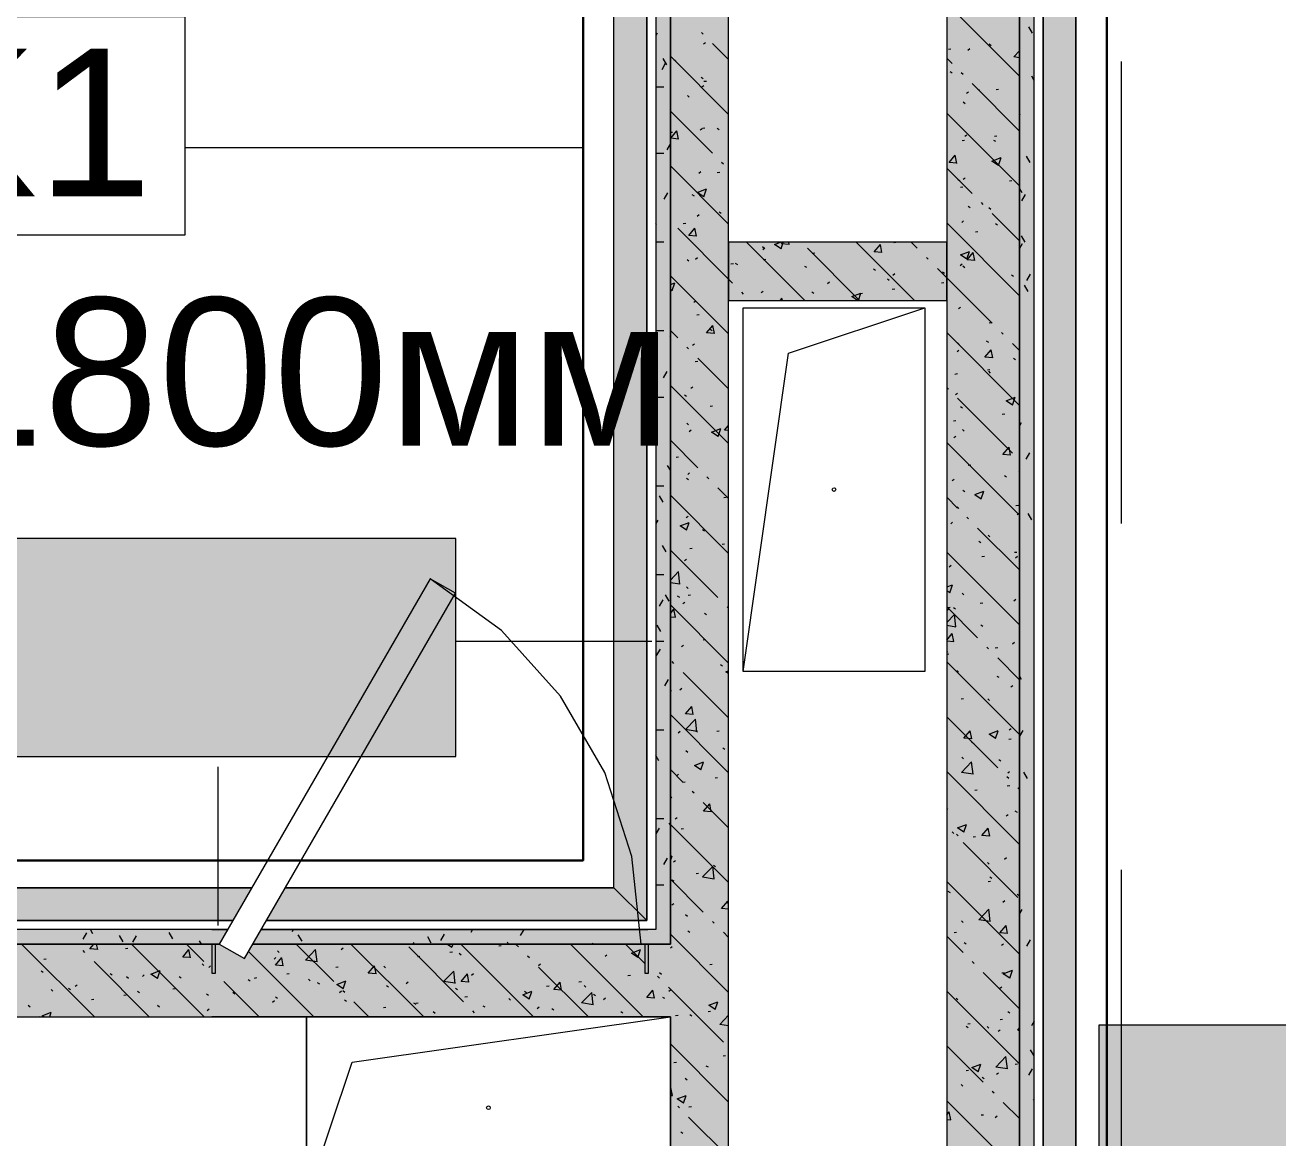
# Model space of a CAD drawing. Header units: millimetres. Extents: x -3817 to 677485, y -22715 to 103890.
# Drawn here: x 69296 to 71018, y 7050 to 8580 of the extents above; entities that cross this region are included whole.
import ezdxf

# ---------------------------------------------------------------- set-up
doc = ezdxf.new("R2010")
doc.units = ezdxf.units.MM
doc.layers.add('PDF _Геометрия', color=7, linetype='Continuous', true_color=0x1d1d1d)
doc.layers.add('PDF _Сплошная заливка', color=7, linetype='Continuous', true_color=0xffffff)
doc.layers.add('PDF _Текст', color=7, linetype='Continuous')
doc.styles.add('PDF GOST-Common', font='arial.ttf')

msp = doc.modelspace()

# ---------------------------------------------------------------- hatches: boundary and pattern name
at = {"layer": 'PDF _Сплошная заливка', "true_color": 0xd7cdc4, "transparency": 33554559}
h = msp.add_hatch(color=254, dxfattribs=at)
h.paths.add_polyline_path([(69887.9, 7348.9), (70150.8, 7348.9), (70105.8, 7393.8), (69654.2, 7393.8), (69628.2, 7348.9)], flags=0)
h.paths.add_polyline_path([(69582, 7348.9), (69608, 7393.8), (67880.8, 7393.8), (67835.8, 7348.9), (69563.3, 7348.9)], flags=0)
at = {"layer": 'PDF _Сплошная заливка', "transparency": 33554559}
h = msp.add_hatch(color=256, dxfattribs=at)
h.paths.add_polyline_path([(69563.3, 7316.4), (69574.8, 7336.4), (67803.3, 7336.4), (67803.3, 7316.4), (69558.3, 7316.4)], flags=0)
h.paths.add_polyline_path([(70148.3, 7316.4), (70163.3, 7316.4), (70163.3, 7336.4), (69621, 7336.4), (69609.5, 7316.4), (69887.9, 7316.4)], flags=0)
msp.add_hatch(color=256, dxfattribs=at).paths.add_polyline_path([(69558.3, 7216.4), (70183.3, 7216.4), (70183.3, 7316.4), (70153.3, 7315.8), (70153.3, 7276.4), (70148.3, 7276.4), (70148.3, 7316.4), (69609.5, 7316.4), (69597.9, 7296.4), (69563.3, 7316.4), (69558.3, 7316.4), (69558.3, 7276.4), (69553.3, 7276.4), (69553.3, 7316.4), (67803.3, 7316.4), (67803.3, 7216.4), (69553.3, 7216.4)])

# ---------------------------------------------------------------- linework, layer by layer
at = {"layer": 'PDF _Геометрия', "color": 9, "lineweight": 9, "true_color": 0xc0c0c0}
for points in [[(69553.3, 7336.4), (69574.8, 7336.4), (67823.3, 7336.4), (67823.3, 9571.4), (68503.3, 9571.4), (68503.3, 9583.4)], [(68383.3, 7216.4), (70183.3, 7216.4), (70183.3, 6741.3), (70183.3, 6641.3), (70283.3, 6641.3), (70283.3, 5891.3), (70363.3, 5891.3), (70363.3, 6641.3), (70563.3, 6641.3), (70663.3, 6641.3), (70663.3, 9591.3), (70923.3, 9591.3), (70683.3, 9591.3), (70663.3, 9591.3), (70663.3, 6641.3), (70363.3, 6641.3), (70363.3, 6621.3), (70683.3, 6621.3), (70683.3, 6641.3), (70683.3, 9571.4), (70953.3, 9571.4), (70953.3, 9583.4)], [(69603.3, 9583.4), (69603.3, 9571.4), (70163.3, 9571.4), (70163.3, 7336.4), (69621, 7336.4), (70152.3, 7336.4)], [(70153.3, 7216.4), (69553.3, 7216.4)]]:
    msp.add_lwpolyline(points, dxfattribs=at)
for points in [[(70183.3, 7316.4), (70183.3, 9571.4), (70183.3, 9591.3), (70183.3, 7316.4), (70163.3, 7316.4)], [(70263.3, 6741.3), (70263.3, 9591.3), (70563.3, 9591.3), (70563.3, 6741.3)], [(70263.3, 8201.4), (70563.3, 8201.4), (70563.3, 8281.4), (70263.3, 8281.4)]]:
    msp.add_lwpolyline(points, close=True, dxfattribs=at)
at = {"layer": 'PDF _Геометрия', "color": 7, "lineweight": 9}
for points in [[(67835.8, 7348.9), (67835.8, 9558.8), (67880.8, 9513.8), (67880.8, 7393.8), (69608, 7393.8), (67880.8, 7393.8), (67835.8, 7348.9), (69582, 7348.9)], [(70150.8, 9558.8), (70150.8, 7348.9), (70105.8, 7393.8), (70105.8, 9513.8), (69603.3, 9513.8), (69603.3, 9558.8), (69603.3, 9513.8), (70105.8, 9513.8), (70150.8, 9558.8), (69603.3, 9558.8)], [(70740.8, 9513.8), (70740.8, 6562.8), (70695.8, 6607.8), (70695.8, 9558.8), (70953.3, 9558.8), (70953.3, 9513.8), (70953.3, 9558.8), (70695.8, 9558.8), (70740.8, 9513.8), (70953.3, 9513.8)], [(69516.4, 8591.3), (68863.3, 8591.3), (68863.3, 8291.3), (69516.4, 8291.3)], [(70533.3, 8191.3), (70533.3, 7691.3), (70283.3, 7691.3), (70283.3, 8191.3)], [(69888.3, 7874.1), (69235.2, 7874.1), (69235.2, 7574.1), (69888.3, 7574.1)], [(69563.3, 7316.4), (67803.3, 7316.4)], [(70163.3, 7316.4), (69609.5, 7316.4)], [(70183.3, 7216.4), (70183.3, 6966.4), (69683.3, 6966.4), (69683.3, 7216.4)], [(70183.3, 7216.4), (69683.3, 7216.4), (69683.3, 6966.4), (70183.3, 6966.4)], [(71472.3, 7204.7), (70772.3, 7204.7), (70772.3, 6889), (71472.3, 6889)]]:
    msp.add_lwpolyline(points, close=True, dxfattribs=at)
for points in [[(70150.8, 7348.9), (69628.2, 7348.9), (70150.8, 7348.9), (70150.8, 9558.8)], [(70695.8, 9558.8), (70695.8, 6607.8), (70395.8, 6607.8), (70440.8, 6562.8), (70740.8, 6562.8), (70740.8, 9513.8)], [(70105.8, 7393.8), (69654.2, 7393.8), (70105.8, 7393.8), (70105.8, 9513.8)], [(69516.4, 8411.4), (70063.3, 8411.4)], [(70283.3, 7691.3), (70345.8, 8128.8), (70533.3, 8191.3)], [(70157.8, 7732.2), (69888.3, 7732.2)], [(69561.8, 7341.9), (69561.8, 7560.2)], [(69683.3, 6966.4), (69745.8, 7153.9), (70183.3, 7216.4)]]:
    msp.add_lwpolyline(points, dxfattribs=at)
at = {"layer": 'PDF _Геометрия', "color": 231, "lineweight": 30, "true_color": 0xff80c0}
for points in [[(70068.3, 9471.3), (67923.3, 9471.3), (67923.3, 7431.3), (70063.3, 7431.3), (70063.3, 9471.3)], [(71983.3, 2471.4), (71983.3, 9471.3), (70783.3, 9471.3), (70783.3, 5551.3), (69508.3, 5551.3), (69508.3, 2151.4), (70892.8, 2151.4)]]:
    msp.add_lwpolyline(points, dxfattribs=at)
at = {"layer": 'PDF _Геометрия', "color": 252, "lineweight": 9, "true_color": 0x878787}
for points in [[(70663.3, 8509.6), (70563.3, 8609.6)], [(70228.6, 8567.2), (70226, 8569.7)], [(70228.8, 8554), (70231.4, 8556)], [(70263.3, 8532.4), (70241.1, 8554.6)], [(70565.5, 8546.7), (70568.8, 8547.2)], [(70592.4, 8545.3), (70595.1, 8547.4)], [(70621.7, 8554.1), (70624.2, 8551.8)], [(70663.3, 8534.9), (70655.5, 8536.2), (70663.3, 8544.3)], [(70263.3, 8457), (70183.3, 8537)], [(70188.1, 8532.3), (70190.9, 8530.5)], [(70570.5, 8526.9), (70563.3, 8534.2)], [(70225.6, 8508.4), (70228.4, 8506.6)], [(70567.8, 8516.2), (70570.6, 8514.4)], [(70585.6, 8511.8), (70583.1, 8514.4)], [(70662.7, 8512.2), (70663.3, 8511.8)], [(70226.6, 8494.8), (70229.3, 8496.8)], [(70229.5, 8502.5), (70232.8, 8502.9)], [(70663.3, 8434.2), (70598.2, 8499.3)], [(70605.2, 8492.3), (70608.1, 8490.5)], [(70631, 8491.4), (70634.4, 8491.8)], [(70206.9, 8482.9), (70209.4, 8480.6)], [(70585.9, 8474.1), (70588.4, 8471.8)], [(70590.3, 8486.1), (70592.9, 8488.2)], [(70241.1, 8403.7), (70183.3, 8461.6)], [(70663.3, 8358.7), (70563.3, 8458.7)], [(70227.3, 8438.2), (70230.6, 8438.7)], [(70247.6, 8437.9), (70250.5, 8436.1)], [(70183.3, 8432.4), (70186.1, 8432.8)], [(70194.4, 8423.2), (70183.8, 8424.2), (70192.4, 8434.4)], [(70194.4, 8423.2), (70192.4, 8434.3)], [(70224.5, 8435.6), (70227.1, 8437.6)], [(70584.3, 8421.3), (70587.6, 8421.7)], [(70588.1, 8427), (70590.8, 8429)], [(70627.3, 8421.8), (70630.1, 8420)], [(70628.8, 8427.1), (70632.1, 8427.6)], [(70256.2, 8388.6), (70253.7, 8391.1)], [(70577, 8389.8), (70566.4, 8390.7), (70575, 8400.9)], [(70577, 8389.7), (70575, 8400.8)], [(70634.2, 8386.9), (70625.4, 8392.8), (70637.8, 8397.6)], [(70634.2, 8386.8), (70637.8, 8397.6)], [(70263.3, 8306.1), (70183.3, 8386.1)], [(70222.3, 8376.4), (70225, 8378.4)], [(70247.8, 8377), (70251.1, 8377.4)], [(70598.2, 8348.4), (70563.3, 8383.3)], [(70585.9, 8367.8), (70588.6, 8369.8)], [(70183.3, 8368.5), (70183.8, 8368.6)], [(70229.3, 8343.8), (70220.4, 8349.7), (70232.9, 8354.5)], [(70229.3, 8343.7), (70232.9, 8354.5)], [(70578.6, 8368), (70581, 8365.7)], [(70582, 8357), (70585.3, 8357.4)], [(70649.3, 8365.9), (70652.7, 8366.3)], [(70213, 8347), (70215.9, 8345.2)], [(70613.3, 8333.3), (70610.8, 8335.8)], [(70220.1, 8317.2), (70222.8, 8319.2)], [(70250.5, 8323.1), (70253.3, 8321.3)], [(70592.7, 8331), (70595.5, 8329.2)], [(70621.2, 8328.9), (70623.7, 8326.7)], [(70663.3, 8283.3), (70625.8, 8320.7)], [(70268.8, 8225.2), (70263.3, 8230.7), (70193.4, 8300.6)], [(70201.1, 8306.9), (70204.4, 8307.3)], [(70219.1, 8289.5), (70208.5, 8290.4), (70217, 8300.6)], [(70219.1, 8289.4), (70217.1, 8300.6)], [(70663.3, 8207.8), (70563.3, 8307.8)], [(70583.8, 8308.6), (70586.4, 8310.6)], [(70630.2, 8307.1), (70633, 8305.3)], [(70602.6, 8295.7), (70605.9, 8296.2)], [(70368, 8201.4), (70288, 8281.4)], [(70310.1, 8275.5), (70312.6, 8273.3)], [(70310.3, 8271.4), (70313, 8273.4)], [(70335.4, 8272.2), (70326.6, 8278.2), (70334.9, 8281.4)], [(70335.4, 8272.1), (70338.5, 8281.4)], [(70346.6, 8278.3), (70336, 8279.3), (70337.8, 8281.4)], [(70346.6, 8278.3), (70346.1, 8281.4)], [(70443.5, 8201.4), (70371.9, 8273)], [(70378.4, 8266.2), (70381.7, 8266.7)], [(70518.9, 8201.4), (70438.9, 8281.4)], [(70474.2, 8267.2), (70463.5, 8268.1), (70472.1, 8278.3)], [(70474.2, 8267.1), (70472.1, 8278.3)], [(70490.7, 8281), (70493.2, 8281.4)], [(70522.7, 8273), (70514.4, 8281.4)], [(70590.9, 8258), (70582.1, 8263.9), (70594.5, 8268.7)], [(70590.9, 8257.9), (70594.6, 8268.6)], [(70601.7, 8256), (70591.1, 8256.9), (70599.6, 8267.2)], [(70601.7, 8256), (70599.6, 8267.1)], [(70206.4, 8257.7), (70208.9, 8255.5)], [(70218, 8258), (70220.6, 8260.1)], [(70266.6, 8251.5), (70269.9, 8251.9)], [(70272.6, 8252.6), (70275.4, 8250.8)], [(70311.1, 8257.4), (70314.4, 8257.8)], [(70367.5, 8248.6), (70370.3, 8246.8)], [(70537.8, 8257.9), (70535.3, 8260.4)], [(70581.6, 8249.4), (70584.3, 8251.4)], [(70585.4, 8248.9), (70587.9, 8246.7)], [(70263.3, 8155.2), (70183.3, 8235.2)], [(70462.4, 8244.6), (70465.2, 8242.8)], [(70489.3, 8236.1), (70491.9, 8238.1)], [(70625.8, 8169.9), (70563.3, 8232.4), (70550.4, 8245.3)], [(70557.3, 8240.6), (70560.1, 8238.8)], [(70652.2, 8236.6), (70655, 8234.8)], [(70183.3, 8223.1), (70189.6, 8225.6)], [(70183.3, 8216.7), (70186, 8214.8)], [(70186, 8214.8), (70189.6, 8225.5)], [(70308.2, 8212.2), (70310.8, 8214.2)], [(70399.5, 8224.7), (70402.1, 8226.7)], [(70481.7, 8231.1), (70484.2, 8228.9)], [(70488.4, 8216.8), (70491.8, 8217.2)], [(70555.8, 8225.6), (70559.1, 8226.1)], [(70215.8, 8198.8), (70218.5, 8200.9)], [(70283.9, 8210.1), (70281.4, 8212.6)], [(70334.2, 8201.4), (70336.9, 8204.2)], [(70337.3, 8201.4), (70336.9, 8204.1)], [(70378, 8213.3), (70380.5, 8211.1)], [(70440.4, 8201.4), (70432.7, 8206.6), (70445.2, 8211.3)], [(70441.8, 8201.4), (70445.2, 8211.3)], [(70443.9, 8210.9), (70447.3, 8211.3)], [(70219.8, 8181.4), (70223.1, 8181.8)], [(70579.4, 8190.2), (70582.1, 8192.2)], [(70243.8, 8155.8), (70233.1, 8156.7), (70241.7, 8166.9)], [(70243.8, 8155.7), (70241.7, 8166.8)], [(70621.3, 8170.3), (70624.6, 8170.7)], [(70193.4, 8149.8), (70183.3, 8159.8)], [(70237.9, 8161.8), (70240.8, 8160)], [(70663.3, 8057), (70563.3, 8157)], [(70617.6, 8145.7), (70620.4, 8143.9)], [(70640.9, 8154.8), (70638.4, 8157.3)], [(70183.3, 8140.2), (70183.3, 8140.1)], [(70208.4, 8134.7), (70205.9, 8137.2)], [(70213.7, 8139.6), (70216.3, 8141.7)], [(70577.3, 8131), (70579.9, 8133.1)], [(70578.1, 8142.8), (70580.5, 8140.6)], [(70626.4, 8122.3), (70615.7, 8123.2), (70624.3, 8133.4)], [(70626.4, 8122.2), (70624.3, 8133.4)], [(70663.3, 8132.4), (70653.5, 8142.2)], [(70217.5, 8117.1), (70220.9, 8117.6)], [(70263.3, 8079.8), (70221, 8122.1)], [(70655.1, 8121.9), (70657.9, 8120)], [(70574.5, 8100.1), (70577.8, 8100.6)], [(70619, 8106), (70622.4, 8106.4)], [(70620.7, 8103.8), (70623.1, 8101.5)], [(70263.3, 8004.4), (70183.3, 8084.4)], [(70211.5, 8080.5), (70214.2, 8082.5)], [(70565.5, 8079.3), (70563.3, 8081.6)], [(70202.6, 8071.4), (70205.4, 8069.6)], [(70575.1, 8071.8), (70577.8, 8073.9)], [(70653.5, 7991.3), (70578.1, 8066.8)], [(70653.8, 8057.4), (70645, 8063.4), (70657.4, 8068.2)], [(70653.8, 8057.4), (70657.4, 8068.1)], [(70238.1, 8055.9), (70241.4, 8056.3)], [(70582.2, 8055.4), (70585, 8053.6)], [(70639.6, 8044.7), (70642.9, 8045.2)], [(70205.9, 8032.6), (70208.4, 8030.3)], [(70248.9, 8014.3), (70240.1, 8020.3), (70252.5, 8025.1)], [(70248.9, 8014.3), (70252.5, 8025)], [(70263.3, 8022.5), (70257.8, 8022.9), (70263.3, 8029.4)], [(70572.3, 8035.9), (70575.6, 8036.3)], [(70221, 7971.2), (70183.3, 8009)], [(70209.3, 8021.3), (70212, 8023.3)], [(70573, 8012.6), (70575.6, 8014.7)], [(70584.9, 8023.8), (70587.3, 8021.5)], [(70663.3, 7906.1), (70563.3, 8006.1)], [(70651, 7988.5), (70640.4, 7989.5), (70649, 7999.7)], [(70651, 7988.5), (70649, 7999.6)], [(70191.3, 7985.7), (70194.6, 7986.2)], [(70262.9, 7976.5), (70263.3, 7976.3)], [(70592.8, 7974.6), (70596.1, 7975.1)], [(70205.4, 7956.7), (70208.3, 7954.9)], [(70207.2, 7962.1), (70209.8, 7964.1)], [(70236.1, 7956.1), (70233.6, 7958.7)], [(70642.5, 7960.5), (70645.3, 7958.7)], [(70662.1, 7966), (70663.3, 7966.9)], [(70263.3, 7929), (70248.7, 7943.6)], [(70570.8, 7953.5), (70573.5, 7955.5)], [(70585.1, 7940.6), (70587.9, 7938.8)], [(70601.7, 7934.5), (70614.2, 7939.2)], [(70610.6, 7928.4), (70614.2, 7939.2)], [(70263.3, 7853.5), (70183.3, 7933.5)], [(70256.8, 7930.4), (70260.2, 7930.8)], [(70578.1, 7915.9), (70563.3, 7930.7)], [(70601.7, 7934.5), (70610.6, 7928.5)], [(70205, 7902.9), (70207.7, 7904.9)], [(70577.5, 7917.7), (70580, 7915.4)], [(70658.3, 7919.3), (70661.7, 7919.7)], [(70659.9, 7906.8), (70662.6, 7908.8)], [(70205.6, 7885.4), (70196.8, 7891.4), (70209.2, 7896.1)], [(70205.6, 7885.3), (70209.2, 7896.1)], [(70568.6, 7894.3), (70571.3, 7896.3)], [(70593.2, 7900.8), (70590.6, 7903.3)], [(70663.3, 7830.7), (70605.7, 7888.2)], [(70227.5, 7886.2), (70230.3, 7884.4)], [(70607.1, 7870.1), (70610, 7868.3)], [(70620.1, 7878.6), (70622.6, 7876.4)], [(70248.7, 7792.7), (70183.3, 7858.1)], [(70210.1, 7860.3), (70213.4, 7860.7)], [(70254.6, 7866.1), (70257.9, 7866.6)], [(70663.3, 7755.2), (70563.3, 7855.2)], [(70656.1, 7855), (70659.4, 7855.4)], [(70202.8, 7843.7), (70205.5, 7845.7)], [(70566.5, 7835.1), (70569.1, 7837.1)], [(70611.6, 7849.1), (70614.9, 7849.6)], [(70657.8, 7847.6), (70660.4, 7849.6)], [(70183.3, 7816.8), (70194.3, 7828.4)], [(70196.3, 7811.4), (70194.3, 7828.3)], [(70183.3, 7813.5), (70196.3, 7811.5)], [(70205.4, 7807.5), (70207.8, 7805.2)], [(70563.3, 7807.4), (70570.9, 7810.3)], [(70563.3, 7802.3), (70567.3, 7799.6)], [(70567.3, 7799.5), (70570.9, 7810.3)], [(70192.9, 7795.3), (70195.7, 7793.5)], [(70200.7, 7784.5), (70203.3, 7786.6)], [(70207.8, 7796), (70211.1, 7796.4)], [(70584.3, 7798.6), (70586.8, 7796.4)], [(70609.3, 7784.9), (70612.6, 7785.3)], [(70655.6, 7788.4), (70658.3, 7790.4)], [(70263.3, 7702.6), (70183.3, 7782.6)], [(70183.3, 7771), (70188.2, 7776.8)], [(70183.3, 7766.3), (70190.3, 7765.7)], [(70190.3, 7765.6), (70188.2, 7776.8)], [(70230.3, 7771.4), (70233.2, 7769.6)], [(70263.3, 7778.1), (70261.2, 7780.1)], [(70605.7, 7737.4), (70563.3, 7779.8)], [(70563.3, 7758.5), (70573.8, 7769.5)], [(70564.3, 7775.9), (70567, 7777.9)], [(70564.8, 7779), (70568.1, 7779.5)], [(70572.5, 7779.3), (70575.3, 7777.5)], [(70575.8, 7752.6), (70573.8, 7769.5)], [(70563.3, 7754.6), (70575.8, 7752.6)], [(70610, 7755.4), (70612.8, 7753.6)], [(70228.4, 7734.7), (70231.7, 7735.2)], [(70563.3, 7734.4), (70570.8, 7743.4)], [(70563.3, 7733.1), (70572.8, 7732.2)], [(70572.8, 7732.2), (70570.8, 7743.3)], [(70198.5, 7725.3), (70201.2, 7727.4)], [(70563.3, 7717.6), (70564.8, 7718.7)], [(70563.3, 7714.9), (70565.9, 7715.2)], [(70620.8, 7722.3), (70618.3, 7724.8)], [(70629.9, 7723.6), (70633.2, 7724.1)], [(70653.4, 7729.2), (70656.1, 7731.3)], [(70188.3, 7702.2), (70185.8, 7704.7)], [(70252.4, 7700.9), (70255.2, 7699.1)], [(70663.3, 7604.4), (70563.3, 7704.4)], [(70663.3, 7679.8), (70633.4, 7709.7)], [(70263.3, 7627.2), (70200.9, 7689.6)], [(70263.3, 7688.4), (70259.7, 7690.8), (70263.3, 7692.2)], [(70577, 7692.5), (70579.5, 7690.3)], [(70632.1, 7684.9), (70634.9, 7683.1)], [(70183.3, 7664.8), (70184.9, 7665)], [(70196.4, 7666.1), (70199, 7668.2)], [(70651.3, 7670), (70653.9, 7672.1)], [(70583.1, 7653.5), (70586.4, 7653.9)], [(70619.6, 7653.5), (70622.1, 7651.2)], [(70263.3, 7551.8), (70183.3, 7631.8)], [(70214.9, 7632), (70204.3, 7632.9), (70212.9, 7643.1)], [(70214.9, 7631.9), (70212.9, 7643)], [(70633.4, 7558.9), (70563.3, 7629)], [(70219.9, 7608.8), (70204.1, 7611.3), (70217.9, 7625.7)], [(70219.9, 7608.8), (70217.9, 7625.7)], [(70649.1, 7610.8), (70651.8, 7612.9)], [(70194.2, 7606.9), (70196.9, 7609)], [(70217.8, 7610.1), (70220.6, 7608.3)], [(70247.1, 7609.3), (70250.4, 7609.7)], [(70597.5, 7598.5), (70586.9, 7599.4), (70595.5, 7609.6)], [(70597.5, 7598.4), (70595.5, 7609.6)], [(70630.2, 7599.1), (70621.3, 7605), (70633.8, 7609.8)], [(70630.2, 7599), (70633.8, 7609.7)], [(70648.6, 7598.2), (70651.9, 7598.6)], [(70204.8, 7582.3), (70207.3, 7580)], [(70255.3, 7586.2), (70258.1, 7584.4)], [(70597.4, 7594), (70600.3, 7592.2)], [(70225.2, 7555.9), (70216.4, 7561.9), (70228.8, 7566.7)], [(70225.2, 7555.9), (70228.9, 7566.6)], [(70599.4, 7550), (70583.6, 7552.4), (70597.4, 7566.9)], [(70583.8, 7573.5), (70586.3, 7571.2)], [(70599.4, 7549.9), (70597.4, 7566.8)], [(70634.9, 7570.1), (70637.7, 7568.3)], [(70200.9, 7538.7), (70183.3, 7556.4)], [(70192, 7547.8), (70194.7, 7549.8)], [(70244.8, 7545), (70248.2, 7545.4)], [(70663.3, 7453.5), (70563.3, 7553.5)], [(70648.5, 7543.8), (70646, 7546.3)], [(70647, 7551.7), (70649.6, 7553.7)], [(70200.3, 7539.1), (70203.7, 7539.6)], [(70216, 7523.7), (70213.5, 7526.2)], [(70601.8, 7528), (70605.2, 7528.5)], [(70646.3, 7533.9), (70649.7, 7534.3)], [(70663.3, 7529), (70661, 7531.2)], [(70183.3, 7519.1), (70185.2, 7517.9)], [(70263.3, 7476.4), (70228.6, 7511.1)], [(70239.6, 7498.2), (70229, 7499.1), (70237.5, 7509.4)], [(70239.6, 7498.2), (70237.5, 7509.3)], [(70563.3, 7502.9), (70564.9, 7501.8)], [(70644.8, 7492.5), (70647.5, 7494.5)], [(70657, 7499.6), (70659.8, 7497.8)], [(70263.3, 7400.9), (70183.3, 7480.9)], [(70189.9, 7488.6), (70192.5, 7490.6)], [(70198.1, 7474.9), (70201.4, 7475.3)], [(70586.9, 7470.1), (70578.1, 7476.1), (70590.5, 7480.9)], [(70586.9, 7470.1), (70590.5, 7480.8)], [(70622.2, 7464.7), (70611.6, 7465.7), (70620.1, 7475.9)], [(70622.2, 7464.7), (70620.1, 7475.8)], [(70573, 7468.3), (70570.5, 7470.8)], [(70576.5, 7467.4), (70579, 7465.1)], [(70599.6, 7463.8), (70602.9, 7464.2)], [(70661, 7380.3), (70585.6, 7455.8)], [(70183.3, 7436.9), (70185.6, 7437.8)], [(70183.3, 7430.8), (70185.6, 7437.7)], [(70187.7, 7429.4), (70190.4, 7431.4)], [(70227.6, 7408.7), (70241.5, 7423.1)], [(70243.4, 7406.2), (70241.5, 7423.1)], [(70242.7, 7424.8), (70245.5, 7423)], [(70619.1, 7428.4), (70621.6, 7426.1)], [(70642.6, 7433.3), (70645.3, 7435.3)], [(70228.6, 7360.2), (70183.3, 7405.5)], [(70185.3, 7404.9), (70188.1, 7403.1)], [(70218.6, 7413.6), (70222, 7414)], [(70227.6, 7408.7), (70243.4, 7406.2)], [(70622.3, 7408.8), (70625.2, 7407)], [(70663.3, 7302.6), (70563.3, 7402.6)], [(70564.9, 7388.9), (70567.7, 7387.1)], [(70620.1, 7402.5), (70623.5, 7402.9)], [(70185.5, 7370.2), (70188.2, 7372.2)], [(70263.3, 7364.6), (70253.6, 7365.4), (70262.2, 7375.6)], [(70263.3, 7369.9), (70262.2, 7375.6)], [(70640.5, 7374.1), (70643.1, 7376.1)], [(70659.8, 7384.9), (70662.7, 7383.1)], [(70204.3, 7357.2), (70206.8, 7354.9)], [(70623, 7347.4), (70607.1, 7349.8), (70621, 7364.2)], [(70623, 7347.3), (70621, 7364.2)], [(70243.6, 7345.1), (70241.1, 7347.6)], [(70583.3, 7348.3), (70585.8, 7346.1)], [(70646.9, 7331), (70636.2, 7331.9), (70644.8, 7342.1)], [(70646.9, 7330.9), (70644.8, 7342.1)], [(70263.3, 7250), (70183.3, 7330)], [(70207.3, 7334.4), (70210.1, 7332.6)], [(70263.3, 7325.5), (70256.2, 7332.6)], [(70585.6, 7304.9), (70563.3, 7327.2)], [(70573.4, 7332.4), (70576.7, 7332.8)], [(69391.7, 7216.4), (69291.7, 7316.4)], [(69378.7, 7304.9), (69376.1, 7307.4)], [(69396.2, 7308.8), (69385.6, 7309.8), (69391.1, 7316.4)], [(69396.2, 7308.8), (69394.8, 7316.4)], [(69434.4, 7310.4), (69437.7, 7310.8)], [(69542.6, 7216.4), (69442.6, 7316.4)], [(69478.9, 7316.2), (69479.9, 7316.4)], [(69523.8, 7297.7), (69513.1, 7298.6), (69521.7, 7308.8)], [(69542.1, 7292.3), (69518.1, 7316.4)], [(69523.8, 7297.6), (69521.7, 7308.8)], [(69693.5, 7216.4), (69603.6, 7306.2)], [(69643.3, 7307.2), (69645.7, 7304.9)], [(69720.6, 7264.7), (69668.9, 7316.4)], [(69697.7, 7291.9), (69681.9, 7294.3), (69695.8, 7308.8)], [(69697.8, 7291.8), (69695.8, 7308.7)], [(69731, 7309.1), (69733.7, 7311.1)], [(69844.3, 7216.4), (69744.3, 7316.4)], [(69899.2, 7237), (69823.7, 7312.4)], [(69877.2, 7316.4), (69883.2, 7312.3)], [(69880.4, 7305.1), (69883.7, 7305.5)], [(69883.2, 7312.3), (69884.6, 7316.4)], [(69893.2, 7303.8), (69895.7, 7301.5)], [(69995.2, 7216.4), (69895.2, 7316.4)], [(69947.7, 7314), (69951, 7314.4)], [(69974.6, 7312.4), (69970.7, 7316.4)], [(70146.1, 7216.4), (70046.1, 7316.4)], [(70093.6, 7299.6), (70096.2, 7301.7)], [(70148.3, 7289.6), (70121.5, 7316.4)], [(70138.7, 7298.1), (70129.9, 7304), (70142.3, 7308.8)], [(70138.7, 7298), (70142.3, 7308.8)], [(70183.4, 7311), (70186, 7313)], [(70587, 7318.4), (70589.8, 7316.6)], [(70638.3, 7314.9), (70641, 7316.9)], [(69322.1, 7295.6), (69325.4, 7296)], [(69466.7, 7216.9), (69391.2, 7292.3)], [(69539.6, 7289.4), (69542, 7287.1)], [(69548.9, 7284.3), (69551.5, 7286.4)], [(69638.7, 7295.7), (69641.3, 7297.8)], [(69651.3, 7286.5), (69640.7, 7287.4), (69649.2, 7297.7)], [(69651.3, 7286.5), (69649.2, 7297.6)], [(69723.6, 7284.5), (69726.9, 7284.9)], [(69778.8, 7275.4), (69768.2, 7276.3), (69776.8, 7286.5)], [(69778.8, 7275.3), (69776.8, 7286.5)], [(69789.6, 7286), (69792, 7283.7)], [(69835.9, 7299.2), (69839.2, 7299.7)], [(69989.7, 7297.3), (69987.2, 7299.9)], [(70002.3, 7287.1), (70005, 7289.1)], [(70070.7, 7216.4), (70002.3, 7284.8)], [(70237.4, 7288.1), (70240.7, 7288.6)], [(70600.7, 7289.8), (70598.2, 7292.3)], [(69318.5, 7279.7), (69321.3, 7277.9)], [(69413.4, 7275.7), (69416.2, 7273.9)], [(69435.9, 7271.6), (69438.4, 7269.3)], [(69457.6, 7271.8), (69460.2, 7273.9)], [(69478.3, 7269.2), (69469.4, 7275.2), (69481.9, 7280)], [(69478.3, 7269.2), (69481.9, 7279.9)], [(69508.3, 7271.7), (69511.1, 7269.9)], [(69603.2, 7267.6), (69606, 7265.8)], [(69611.7, 7269.7), (69615.1, 7270.2)], [(69656.2, 7275.6), (69659.6, 7276)], [(69685.9, 7268.2), (69688.3, 7265.9)], [(69887.5, 7262.5), (69871.7, 7264.9), (69885.5, 7279.3)], [(69887.5, 7262.4), (69885.5, 7279.3)], [(69906.3, 7264.2), (69895.7, 7265.1), (69904.3, 7275.3)], [(69906.4, 7264.1), (69904.3, 7275.3)], [(69909.9, 7273.8), (69912.6, 7275.8)], [(70125.1, 7273.4), (70128.4, 7273.8)], [(70168.2, 7269.7), (70165.7, 7272.2)], [(70168.5, 7277.1), (70171, 7274.9)], [(70663.3, 7227.2), (70613.3, 7277.2)], [(70638.9, 7277), (70642.2, 7277.5)], [(70649.8, 7269.6), (70640.9, 7275.6), (70653.4, 7280.3)], [(70649.8, 7269.5), (70653.4, 7280.3)], [(69332.2, 7253.8), (69334.7, 7251.5)], [(69356, 7255.8), (69358.8, 7254)], [(69365.2, 7258.5), (69367.9, 7260.5)], [(69450.9, 7251.8), (69453.7, 7250)], [(69499.4, 7255), (69502.8, 7255.4)], [(69618.1, 7216.4), (69569.8, 7264.7)], [(69582.2, 7250.4), (69584.6, 7248.1)], [(69698.1, 7263.6), (69701, 7261.8)], [(69733.8, 7255), (69725, 7260.9), (69737.4, 7265.7)], [(69728.8, 7249.9), (69731.5, 7251.9)], [(69735.7, 7249.6), (69733.2, 7252.1)], [(69733.8, 7254.9), (69737.4, 7265.7)], [(69793, 7259.6), (69795.9, 7257.8)], [(69820.1, 7262.4), (69822.8, 7264.4)], [(69888, 7255.6), (69890.8, 7253.8)], [(69989.3, 7240.7), (69980.5, 7246.7), (69992.9, 7251.5)], [(69982.9, 7251.6), (69985.7, 7249.8)], [(69989.3, 7240.7), (69992.9, 7251.4)], [(70013.2, 7258.6), (70016.6, 7259.1)], [(70033.9, 7253), (70023.3, 7254), (70031.8, 7264.2)], [(70033.9, 7253), (70031.8, 7264.1)], [(70057.7, 7264.5), (70061.1, 7264.9)], [(70077.3, 7233), (70061.4, 7235.5), (70075.3, 7249.9)], [(70064.8, 7259.3), (70067.3, 7257.1)], [(70077.3, 7233), (70075.3, 7249.9)], [(70161.4, 7241.9), (70150.8, 7242.8), (70159.4, 7253)], [(70161.4, 7241.8), (70159.4, 7253)], [(70256.2, 7181.7), (70183.3, 7254.6), (70180.8, 7257.1)], [(70181.2, 7251.8), (70183.3, 7253.4), (70183.9, 7253.9)], [(70663.3, 7151.8), (70563.3, 7251.8)], [(70636.1, 7255.7), (70638.8, 7257.7)], [(69387.6, 7240.2), (69390.9, 7240.7)], [(69432.1, 7246.1), (69435.4, 7246.5)], [(69478.5, 7232.6), (69481, 7230.3)], [(69545.8, 7247.8), (69548.6, 7246)], [(69636.5, 7236.5), (69639.2, 7238.6)], [(69640.7, 7243.8), (69643.5, 7242)], [(69735.6, 7239.8), (69738.4, 7237.9)], [(69768.9, 7216.4), (69748.3, 7237)], [(69830.5, 7235.7), (69833.4, 7233.9)], [(69833.6, 7235), (69836.9, 7235.4)], [(69900.9, 7243.8), (69904.3, 7244.3)], [(69961.2, 7241.5), (69963.6, 7239.3)], [(70077.8, 7247.6), (70080.6, 7245.8)], [(70091.4, 7240.4), (70094.1, 7242.5)], [(70172.7, 7243.6), (70175.5, 7241.8)], [(70244.9, 7226.5), (70236, 7232.5), (70248.5, 7237.2)], [(70244.9, 7226.4), (70248.5, 7237.2)], [(70576, 7242.2), (70578.4, 7240)], [(69303.2, 7229.5), (69300.7, 7232)], [(69316.3, 7216.4), (69315.8, 7216.9)], [(69322.3, 7216.4), (69320.1, 7217.8), (69332.5, 7222.6)], [(69330.4, 7216.4), (69332.5, 7222.6)], [(69546.7, 7225.2), (69549.4, 7227.2)], [(69789.1, 7229.1), (69792.4, 7229.6)], [(69857.5, 7223.7), (69859.9, 7221.5)], [(69910.1, 7216.4), (69910.4, 7216.6)], [(69914.2, 7221.9), (69911.7, 7224.4)], [(69925.4, 7231.7), (69928.3, 7229.9)], [(70000.1, 7227.9), (70002.8, 7230)], [(70020.4, 7227.7), (70023.2, 7225.9)], [(70115.3, 7223.7), (70118.1, 7221.9)], [(70190.6, 7218), (70193.9, 7218.5)], [(70210.2, 7219.7), (70213, 7217.9)], [(70235.1, 7223.9), (70238.4, 7224.3)], [(70263.3, 7204.2), (70251.2, 7206), (70263.3, 7218.6)], [(70647.3, 7223.5), (70650.1, 7221.7)], [(70589.8, 7203.7), (70592.7, 7201.9)], [(70592.1, 7206.9), (70595.4, 7207.3)], [(70618.6, 7203.2), (70621, 7200.9)], [(70634, 7196.5), (70636.6, 7198.6)], [(70636.6, 7212.8), (70639.9, 7213.2)], [(70660.9, 7198.2), (70663.3, 7201)], [(70660.9, 7198.2), (70663.3, 7198)], [(70263.3, 7099.2), (70183.3, 7179.2)], [(70613.3, 7126.4), (70563.3, 7176.4)], [(70188.3, 7153.7), (70191.7, 7154.2)], [(70232.2, 7149.2), (70235.1, 7147.4)], [(70255.7, 7162.6), (70259, 7163)], [(70606.5, 7140.7), (70597.7, 7146.6), (70610.1, 7151.4)], [(70606.5, 7140.6), (70610.1, 7151.4)], [(70646.5, 7144.7), (70630.7, 7147.2), (70644.6, 7161.6)], [(70646.5, 7144.7), (70644.6, 7161.6)], [(70657.2, 7151.5), (70660.5, 7151.9)], [(70203.8, 7132), (70206.3, 7129.7)], [(70589.8, 7142.6), (70593.2, 7143.1)], [(70611.9, 7133.2), (70614.7, 7131.4)], [(70631.8, 7137.3), (70634.5, 7139.4)], [(70183.3, 7118.4), (70184, 7119.3)], [(70186.1, 7108.1), (70184, 7119.2)], [(70582.8, 7123.2), (70585.2, 7120.9)], [(70628.4, 7111.3), (70625.8, 7113.8)], [(70183.3, 7108.4), (70186.1, 7108.1)], [(70201.6, 7097.6), (70192.7, 7103.5), (70205.2, 7108.3)], [(70201.6, 7097.5), (70205.2, 7108.3)], [(70663.3, 7000.9), (70563.3, 7100.9)], [(70663.3, 7076.4), (70640.9, 7098.7)], [(70195.9, 7091.2), (70193.4, 7093.7)], [(70263.3, 7023.8), (70208.4, 7078.6)], [(70208.9, 7092.5), (70212.2, 7092.9)], [(70563.3, 7081.8), (70566.6, 7085.8)], [(70568.7, 7074.6), (70566.6, 7085.8)], [(70610.4, 7081.4), (70613.7, 7081.8)], [(70629.7, 7078.1), (70632.3, 7080.2)], [(70563.3, 7075.1), (70568.7, 7074.7)], [(70197.6, 7058.3), (70200.4, 7056.5)]]:
    msp.add_lwpolyline(points, dxfattribs=at)
at = {"layer": 'PDF _Геометрия', "color": 253, "lineweight": 9, "true_color": 0x9b9b9b}
for points in [[(70680.9, 8568.8), (70675.9, 8577.5)], [(70165.3, 8568.5), (70163.3, 8565)], [(70176.4, 8526.9), (70171.4, 8518.2)], [(70178.3, 8525), (70173.3, 8533.7)], [(70683.3, 8503.8), (70680, 8509.5)], [(70164.4, 8495), (70174.4, 8495)], [(70682.5, 8495), (70683.3, 8495)], [(70663.8, 8456.7), (70663.3, 8455.7)], [(70682.5, 8434.1), (70683.3, 8434.1)], [(70164.4, 8403.6), (70174.4, 8403.6)], [(70183.3, 8416.8), (70178.5, 8408.5)], [(70678, 8391.1), (70672.9, 8399.8)], [(70666.8, 8349.4), (70663.3, 8355.6)], [(70179.4, 8349.2), (70174.4, 8340.5)], [(70670.9, 8347), (70665.9, 8338.3)], [(70682.5, 8342.6), (70683.3, 8342.6)], [(70164.2, 8305.6), (70163.3, 8307.2)], [(70670.9, 8281.4), (70665.9, 8290.1)], [(70164.4, 8281.7), (70174.4, 8281.7)], [(70666.8, 8279), (70663.3, 8272.8)], [(70678, 8237.3), (70672.9, 8228.6)], [(70675, 8213.4), (70669.9, 8222.1)], [(70663.8, 8171.7), (70663.3, 8172.7)], [(70164.4, 8159.8), (70174.4, 8159.8)], [(70183.3, 8150.6), (70182.6, 8151.9)], [(70682.5, 8159.8), (70683.3, 8159.8)], [(70178.3, 8103.5), (70173.3, 8094.8)], [(70682.5, 8098.8), (70683.3, 8098.8)], [(70164.4, 8068.3), (70174.4, 8068.3)], [(70665.7, 8033.2), (70663.3, 8029)], [(70682.5, 8007.3), (70683.3, 8007.3)], [(70676.9, 7991.6), (70671.9, 7982.9)], [(70183.3, 7967.7), (70179.6, 7974.2)], [(70164.4, 7946.4), (70174.4, 7946.4)], [(70683.3, 7941.7), (70683, 7941.3)], [(70173.4, 7923.8), (70168.4, 7932.5)], [(70680.1, 7899.6), (70675.1, 7908.3)], [(70166.1, 7899.4), (70163.3, 7894.5)], [(70177.5, 7855.8), (70172.5, 7864.5)], [(70164.4, 7824.5), (70174.4, 7824.5)], [(70682.5, 7824.5), (70683.3, 7824.5)], [(70173.2, 7789.7), (70168.1, 7781)], [(70181.6, 7787.7), (70176.6, 7796.5)], [(70170.4, 7746.1), (70165.4, 7754.8)], [(70682.5, 7763.5), (70683.3, 7763.5)], [(70164.4, 7733), (70174.4, 7733)], [(70169.1, 7721.7), (70164, 7713)], [(70666, 7680.3), (70663.3, 7685)], [(70180.2, 7680), (70175.2, 7671.3)], [(70682.5, 7672.1), (70683.3, 7672.1)], [(70163.4, 7636.4), (70163.3, 7636.6)], [(70164.4, 7611.1), (70174.4, 7611.1)], [(70667.6, 7609.8), (70663.3, 7602.3)], [(70167.5, 7568.4), (70163.3, 7575.7)], [(70674.2, 7544.2), (70669.1, 7552.9)], [(70168, 7475.9), (70163.3, 7467.8)], [(70164.4, 7489.2), (70174.4, 7489.2)], [(70183.3, 7480.1), (70181.7, 7482.7)], [(70682.5, 7489.2), (70683.3, 7489.2)], [(70179.1, 7434.3), (70174.1, 7425.6)], [(70682.5, 7428.2), (70683.3, 7428.2)], [(70164.4, 7397.7), (70174.4, 7397.7)], [(70666.5, 7364.1), (70663.3, 7358.4)], [(69341.4, 7336.8), (69351.5, 7336.8)], [(69389.7, 7330.5), (69386.4, 7336.4)], [(69402.4, 7336.8), (69412.4, 7336.8)], [(69554.8, 7336.8), (69564.8, 7336.8)], [(69646.2, 7336.8), (69656.3, 7336.8)], [(69665.1, 7336.4), (69663.3, 7333.3)], [(69737.7, 7336.8), (69747.7, 7336.8)], [(69911.4, 7336.4), (69909.1, 7332.3)], [(69920.5, 7336.8), (69930.6, 7336.8)], [(69981.8, 7336.4), (69977.1, 7328.2)], [(70012, 7336.8), (70022, 7336.8)], [(70072.9, 7336.8), (70083, 7336.8)], [(70682.5, 7336.8), (70683.3, 7336.8)], [(69381, 7332), (69375.9, 7323.3)], [(69431.3, 7319.4), (69426.3, 7328.1)], [(69449, 7327.9), (69444, 7319.2)], [(69499.4, 7323.5), (69494.3, 7332.2)], [(69538.7, 7316.4), (69536, 7321)], [(69677.1, 7320.5), (69672, 7329.2)], [(69830.8, 7318.6), (69829.5, 7316.4)], [(69854.8, 7317.5), (69849.8, 7326.2)], [(69872.4, 7329.8), (69867.4, 7321.1)], [(69961, 7316.4), (69959.4, 7319.1)], [(70677.7, 7322.4), (70672.7, 7313.7)], [(70076.5, 7317.6), (70075.8, 7316.4)], [(70683.3, 7210.2), (70679.7, 7204.1)], [(70683.3, 7162.7), (70678.4, 7171.1)], [(70682.5, 7153.9), (70683.3, 7153.9)], [(70680.7, 7144.7), (70675.6, 7136)], [(70683.3, 7101.7), (70682.5, 7103.1)], [(70682.5, 7093), (70683.3, 7093)]]:
    msp.add_lwpolyline(points, dxfattribs=at)
at = {"layer": 'PDF _Геометрия', "color": 253, "lineweight": 9, "true_color": 0xaaaaaa}
for points in [[(70803.3, 7894.7), (70803.3, 8529.7)], [(70143.3, 7316.4), (70130.6, 7436.9), (70093.1, 7552.3), (70032.5, 7657.3), (69951.4, 7747.4), (69853.3, 7818.6)], [(70803.3, 5830.9), (70803.3, 7418.4)]]:
    msp.add_lwpolyline(points, dxfattribs=at)
at = {"layer": 'PDF _Геометрия', "color": 253, "lineweight": 13, "true_color": 0xaaaaaa}
for points in [[(69853.3, 7818.6), (69563.3, 7316.4), (69597.9, 7296.4), (69887.9, 7798.6)], [(69558.3, 7276.4), (69558.3, 7316.4), (69553.3, 7316.4), (69553.3, 7276.4)], [(70148.3, 7276.4), (70153.3, 7276.4), (70153.3, 7316.4), (70148.3, 7316.4)]]:
    msp.add_lwpolyline(points, close=True, dxfattribs=at)
at = {"layer": 'PDF _Геометрия', "color": 7, "lineweight": 9}
for centre in [(70408.3, 7941.3), (69933.3, 7091.4)]:
    msp.add_circle(centre, 2.5, dxfattribs=at)
at = {"layer": 'PDF _Сплошная заливка', "lineweight": 35, "transparency": 33554559}
for points in [[(70263.3, 6741.3), (70263.3, 9591.3), (70183.3, 6741.3), (70183.3, 9591.3)], [(70663.3, 6641.3), (70663.3, 9591.3), (70563.3, 6641.3), (70563.3, 9591.3)], [(70683.3, 6641.3), (70683.3, 9591.3), (70663.3, 6641.3), (70663.3, 9591.3)], [(70183.3, 7316.4), (70183.3, 9571.4), (70163.3, 7316.4), (70163.3, 9571.4)], [(70563.3, 8201.4), (70563.3, 8281.4), (70263.3, 8201.4), (70263.3, 8281.4)], [(69558.3, 7276.4), (69558.3, 7316.4), (69553.3, 7276.4), (69553.3, 7316.4)], [(70153.3, 7276.4), (70153.3, 7316.4), (70148.3, 7276.4), (70148.3, 7316.4)]]:
    msp.add_solid(points, dxfattribs=at)
at = {"layer": 'PDF _Сплошная заливка', "color": 254, "lineweight": 35, "true_color": 0xd7cdc4, "transparency": 33554559}
for points in [[(70150.8, 7348.9), (70150.8, 9558.8), (70105.8, 7393.8), (70105.8, 9513.8)], [(70740.8, 6562.8), (70740.8, 9513.8), (70695.8, 6607.8), (70695.8, 9558.8)]]:
    msp.add_solid(points, dxfattribs=at)
at = {"layer": 'PDF _Сплошная заливка', "lineweight": 9, "transparency": 33554559}
for points in [[(69888.3, 7874.1), (69235.2, 7874.1), (69888.3, 7574.1), (69235.2, 7574.1)], [(71472.3, 7204.7), (70772.3, 7204.7), (71472.3, 6889), (70772.3, 6889)]]:
    msp.add_solid(points, dxfattribs=at)

# ---------------------------------------------------------------- texts
at = {"layer": 'PDF _Текст', "color": 250, "true_color": 0x3c3c3c, "char_height": 203.2, "attachment_point": 4, "style": 'PDF GOST-Common'}
for s, insert in [('FK1', (68950.6, 8445.8)), ('Н=от 1800мм', (68426.7, 8101.9))]:
    msp.add_mtext(s, dxfattribs=dict(at, insert=insert))

doc.saveas('drawing.dxf')
